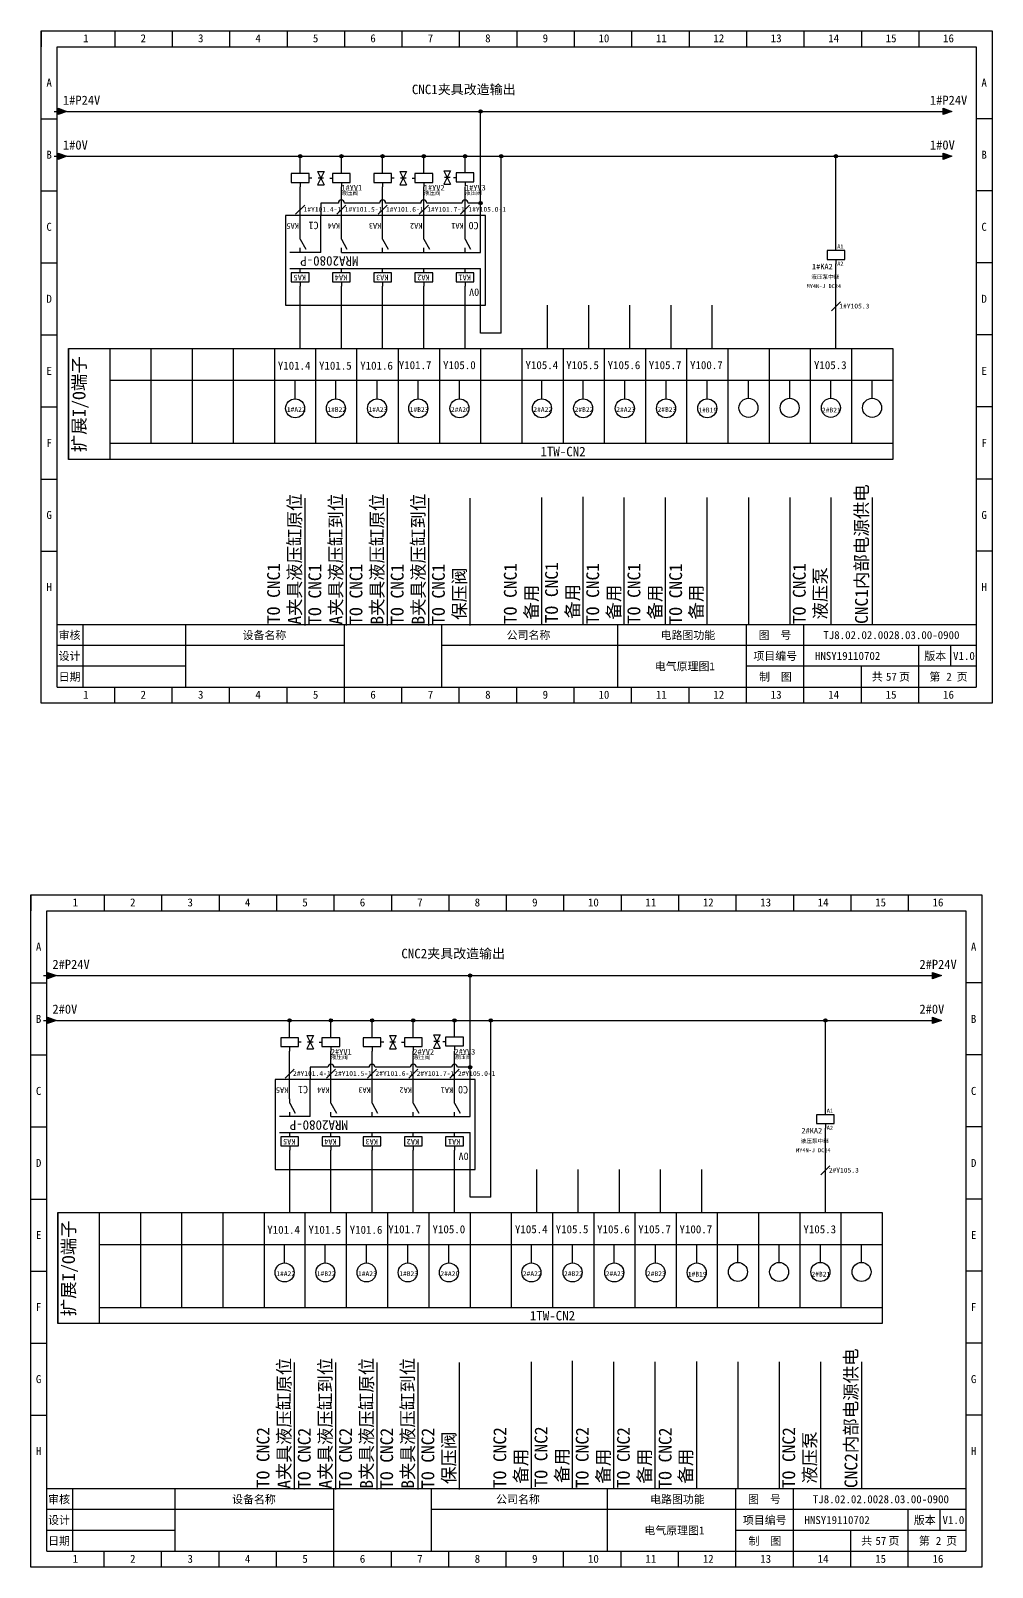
# Model space of a CAD drawing. Header units: millimetres. Extents: x 914 to 910632, y -176 to 682692.
# Drawn here: x 2566 to 2866.3, y 2274.7 to 2754.6 of the extents above; entities that cross this region are included whole.
import ezdxf
from ezdxf.enums import TextEntityAlignment as Align

# ---------------------------------------------------------------- set-up
doc = ezdxf.new("R2010")
doc.units = ezdxf.units.MM
doc.layers.add('EPLAN311', color=1, linetype='Continuous', lineweight=25)
doc.styles.get("Standard").update_dxf_attribs({"font": 'arial.ttf'})
doc.styles.add('宋体', font='')
doc.styles.get('宋体').set_extended_font_data('宋体')

# ---------------------------------------------------------------- blocks, each defined once
blk = doc.blocks.new('EPLSYM_LibrarySPECIAL_Symbol8_Variant0_Placement1')
at = {"linetype": 'Continuous', "lineweight": 25, "ltscale": 4}
blk.add_hatch(color=1, dxfattribs=at).paths.add_polyline_path([(-0.75, 1), (2, 0), (-0.75, -1)], flags=0)
at = {"color": 1, "linetype": 'Continuous', "lineweight": 25, "ltscale": 4}
blk.add_line((-2, 0), (-0.75, 0), dxfattribs=at)
blk.add_lwpolyline([(-0.75, 1), (2, 0), (-0.75, -1)], close=True, dxfattribs=at)
at = {"color": 5}
blk.add_attdef('70_20010', text='', height=2.85, dxfattribs=at).set_placement((3, 0), align=Align.MIDDLE_LEFT)
at = {"color": 73}
for tag, p in [('70_24350', (33.76, 0)), ('70_24300', (72.31, 0))]:
    blk.add_attdef(tag, text='', height=2.06, dxfattribs=at).set_placement(p, align=Align.MIDDLE_LEFT)
blk = doc.blocks.new('电磁阀双向')
at = {"color": 5, "linetype": 'Continuous', "lineweight": 25}
for p, q in [((0, 4.2), (0, 5.6)), ((13, 4.2), (13, 5.6)), ((0, 1.4), (0, 0)), ((13, 1.4), (13, 0))]:
    blk.add_line(p, q, dxfattribs=at)
at = {"color": 5, "linetype": 'Continuous', "lineweight": 25, "ltscale": 4}
for p, q in [((5.45, 4.9), (7.55, 0.7)), ((5.45, 4.9), (7.55, 4.9)), ((7.55, 4.9), (5.45, 0.7)), ((3.68, 2.8), (2.8, 2.8)), ((5.45, 0.7), (7.55, 0.7)), ((7.38, 2.8), (5.62, 2.8)), ((9.33, 2.8), (10.2, 2.8))]:
    blk.add_line(p, q, dxfattribs=at)
for points in [[(-2.8, 1.4), (2.8, 1.4), (2.8, 4.2), (-2.8, 4.2)], [(15.8, 4.2), (10.2, 4.2), (10.2, 1.4), (15.8, 1.4)]]:
    blk.add_lwpolyline(points, close=True, dxfattribs=at)
at = {"color": 0, "style": '宋体'}
for tag, p in [('02', (0.35, 5.24)), ('04', (13.35, 5.24)), ('01', (0.35, -0.73)), ('03', (13.35, -0.73)), ('06', (13.35, -5.81)), ('07', (13.35, -7.97))]:
    blk.add_attdef(tag, p, '', height=1.26, dxfattribs=at)
at = {"color": 5, "style": '宋体'}
blk.add_attdef('05', (13.35, -3.66), '', height=1.75, dxfattribs=at)
blk = doc.blocks.new('单向电磁阀')
at = {"color": 5, "linetype": 'Continuous', "lineweight": 25, "ltscale": 4}
for p, q in [((-6.65, 4.9), (-4.55, 0.7)), ((-6.65, 4.9), (-4.55, 4.9)), ((-4.55, 4.9), (-6.65, 0.7)), ((-6.65, 0.7), (-4.55, 0.7)), ((-4.72, 2.8), (-6.47, 2.8)), ((-3.67, 2.8), (-2.8, 2.8))]:
    blk.add_line(p, q, dxfattribs=at)
at = {"color": 5, "linetype": 'Continuous', "lineweight": 25}
for p, q in [((0, 4.2), (0, 5.6)), ((0, 1.4), (0, 0))]:
    blk.add_line(p, q, dxfattribs=at)
at = {"color": 5, "linetype": 'Continuous', "lineweight": 25, "ltscale": 4}
blk.add_lwpolyline([(2.8, 4.2), (-2.8, 4.2), (-2.8, 1.4), (2.8, 1.4)], close=True, dxfattribs=at)
at = {"color": 0, "style": '宋体'}
for tag, p in [('02', (0.35, 5.15)), ('01', (0.35, -0.82)), ('04', (0.35, -5.57)), ('05', (0.35, -7.41))]:
    blk.add_attdef(tag, p, '', height=1.26, dxfattribs=at)
at = {"color": 5, "style": '宋体'}
blk.add_attdef('03', (0.35, -3.7), '', height=1.75, dxfattribs=at)
blk = doc.blocks.new('继电器线圈')
at = {"color": 5, "linetype": 'Continuous', "lineweight": 25}
for p, q in [((0, 4.2), (0, 5.6)), ((0, 1.4), (0, 0))]:
    blk.add_line(p, q, dxfattribs=at)
blk.add_lwpolyline([(-2.8, 1.4), (2.8, 1.4), (2.8, 4.2), (-2.8, 4.2)], close=True, dxfattribs=at)
at = {"color": 0, "style": '宋体'}
for tag, p in [('01', (0.42, 4.87)), ('02', (0.42, -0.54)), ('04', (0.65, -7)), ('05', (0.65, -9.16))]:
    blk.add_attdef(tag, p, '', height=1.26, dxfattribs=at)
at = {"color": 5, "style": '宋体'}
blk.add_attdef('03', (0.42, -4.85), '', height=1.75, dxfattribs=at)
blk = doc.blocks.new('常开触点')
at = {"color": 5, "linetype": 'Continuous', "lineweight": 25}
for p, q in [((0, 0), (0, -1.39)), ((0, 0), (0, -1.39)), ((0, -4.16), (0, -5.54)), ((0, -4.16), (0, -5.54))]:
    blk.add_line(p, q, dxfattribs=at)
at = {"color": 5, "linetype": 'Continuous', "lineweight": 25, "ltscale": 4}
blk.add_line((0, -4.16), (-1.73, -1.04), dxfattribs=at)
blk.add_line((0, -4.16), (-1.73, -1.04), dxfattribs=at)
at = {"color": 0}
blk.add_attdef('13', text='', height=1.25, dxfattribs=at).set_placement((0.42, -0.97), align=Align.BOTTOM_LEFT)
blk.add_attdef('14', text='', height=1.25, dxfattribs=at).set_placement((0.42, -4.82), align=Align.TOP_LEFT)
at = {"color": 5, "style": '宋体'}
blk.add_attdef('KA', (0.42, -9.12), '', height=1.74, dxfattribs=at)
blk = doc.blocks.new('*U388')
blk.add_line((-2.5, 0), (2.5, 0))
blk = doc.blocks.new('*U389')
at = {"color": 0, "linetype": 'ByBlock', "lineweight": -2, "transparency": 16777216}
for p in [(0, 0), (0, -22.5), (0, -45), (0, -67.5), (0, -90), (0, -112.5), (0, -135)]:
    blk.add_blockref('*U388', p, dxfattribs=at)
blk = doc.blocks.new('*U390')
blk.add_line((-2.5, 0), (2.5, 0))
blk = doc.blocks.new('*U391')
at = {"color": 0, "linetype": 'ByBlock', "lineweight": -2, "transparency": 16777216}
for p in [(0, 0), (0, -22.5), (0, -45), (0, -67.5), (0, -90), (0, -112.5), (0, -135)]:
    blk.add_blockref('*U390', p, dxfattribs=at)
blk = doc.blocks.new('制图图框')
for p, q in [((-2700.08, 789.32), (-2403.08, 789.32)), ((-2700.08, 579.32), (-2700.08, 789.32)), ((-2700.08, 789.32), (-2700.08, 784.32)), ((-2700.08, 789.32), (-2695.08, 789.32)), ((-2677.15, 789.32), (-2677.15, 784.32)), ((-2659.21, 789.32), (-2659.21, 784.32)), ((-2641.27, 789.32), (-2641.27, 784.32)), ((-2623.33, 789.32), (-2623.33, 784.32)), ((-2605.4, 789.32), (-2605.4, 784.32)), ((-2587.46, 789.32), (-2587.46, 784.32)), ((-2569.52, 789.32), (-2569.52, 784.32)), ((-2551.58, 789.32), (-2551.58, 784.32)), ((-2533.65, 789.32), (-2533.65, 784.32)), ((-2515.71, 789.32), (-2515.71, 784.32)), ((-2497.77, 789.32), (-2497.77, 784.32)), ((-2479.83, 789.32), (-2479.83, 784.32)), ((-2461.9, 789.32), (-2461.9, 784.32)), ((-2443.96, 789.32), (-2443.96, 784.32)), ((-2426.02, 789.32), (-2426.02, 784.32)), ((-2403.08, 789.32), (-2403.08, 579.32)), ((-2403.08, 789.32), (-2403.08, 784.32)), ((-2695.08, 784.32), (-2408.08, 784.32)), ((-2695.08, 584.32), (-2695.08, 784.32)), ((-2408.08, 784.32), (-2408.08, 584.32)), ((-2408.08, 603.82), (-2695.08, 603.82)), ((-2687.08, 603.82), (-2687.08, 584.32)), ((-2655.08, 603.82), (-2655.08, 584.32)), ((-2655.08, 603.82), (-2655.08, 584.32)), ((-2605.4, 579.32), (-2605.4, 603.82)), ((-2575.08, 603.82), (-2575.08, 584.32)), ((-2575.08, 603.82), (-2575.08, 584.32)), ((-2575.08, 603.82), (-2575.08, 584.32)), ((-2520.08, 603.82), (-2520.08, 584.32)), ((-2479.83, 579.32), (-2479.83, 603.82)), ((-2461.9, 579.32), (-2461.9, 603.82)), ((-2655.08, 597.32), (-2695.08, 597.32)), ((-2605.4, 597.32), (-2655.08, 597.32)), ((-2408.08, 597.32), (-2575.08, 597.32)), ((-2426.02, 579.32), (-2426.02, 597.32)), ((-2416.18, 597.32), (-2416.18, 590.82)), ((-2655.08, 590.82), (-2695.08, 590.82)), ((-2408.08, 590.82), (-2479.83, 590.82)), ((-2443.96, 579.32), (-2443.96, 590.82)), ((-2695.08, 584.32), (-2408.08, 584.32)), ((-2677.15, 579.32), (-2677.15, 584.32)), ((-2659.21, 579.32), (-2659.21, 584.32)), ((-2641.27, 579.32), (-2641.27, 584.32)), ((-2623.33, 579.32), (-2623.33, 584.32)), ((-2587.46, 579.32), (-2587.46, 584.32)), ((-2569.52, 579.32), (-2569.52, 584.32)), ((-2551.58, 579.32), (-2551.58, 584.32)), ((-2533.65, 579.32), (-2533.65, 584.32)), ((-2515.71, 579.32), (-2515.71, 584.32)), ((-2497.77, 579.32), (-2497.77, 584.32)), ((-2403.08, 579.32), (-2700.08, 579.32))]:
    blk.add_line(p, q)
blk.add_blockref('*U389', (-2697.58, 761.82))
at = {"xscale": -1}
blk.add_blockref('*U391', (-2405.58, 761.82), dxfattribs=at)
at = {"style": '宋体'}
for s, p in [('1', (-2687.01, 785.71)), ('2', (-2669.07, 785.71)), ('3', (-2651.13, 785.71)), ('4', (-2633.2, 785.71)), ('5', (-2615.26, 785.71)), ('6', (-2597.32, 785.71)), ('7', (-2579.38, 785.71)), ('8', (-2561.45, 785.71)), ('9', (-2543.51, 785.71)), ('10', (-2526.07, 785.71)), ('11', (-2508.13, 785.71)), ('12', (-2490.2, 785.71)), ('13', (-2472.26, 785.71)), ('14', (-2454.32, 785.71)), ('15', (-2436.38, 785.71)), ('16', (-2418.45, 785.71)), ('A', (-2698.47, 771.84)), ('A', (-2406.47, 771.84)), ('B', (-2698.47, 749.34)), ('B', (-2406.47, 749.34)), ('C', (-2698.47, 726.84)), ('C', (-2406.47, 726.84)), ('D', (-2698.47, 704.34)), ('D', (-2406.47, 704.34)), ('E', (-2698.47, 681.84)), ('E', (-2406.47, 681.84)), ('F', (-2698.47, 659.34)), ('F', (-2406.47, 659.34)), ('G', (-2698.47, 636.84)), ('G', (-2406.47, 636.84)), ('H', (-2698.47, 614.34)), ('H', (-2406.47, 614.34)), ('审核', (-2694.65, 599.29)), ('设备名称', (-2637.2, 599.28)), ('公司名称', (-2554.73, 599.29)), ('电路图功能', (-2506.66, 599.29)), ('图  号', (-2476.05, 599.3)), ('设计', (-2694.66, 592.79)), ('项目编号', (-2477.68, 592.79)), ('版本', (-2424.3, 592.79)), ('日期', (-2694.66, 586.29)), ('制  图', (-2475.91, 586.28)), ('共   页', (-2440.72, 586.31)), ('第   页', (-2422.72, 586.3)), ('1', (-2687.01, 580.71)), ('2', (-2669.07, 580.71)), ('3', (-2651.13, 580.71)), ('4', (-2633.2, 580.71)), ('5', (-2615.26, 580.71)), ('6', (-2597.32, 580.71)), ('7', (-2579.38, 580.71)), ('8', (-2561.45, 580.71)), ('9', (-2543.51, 580.71)), ('10', (-2526.07, 580.71)), ('11', (-2508.13, 580.71)), ('12', (-2490.2, 580.71)), ('13', (-2472.26, 580.71)), ('14', (-2454.32, 580.71)), ('15', (-2436.38, 580.71)), ('16', (-2418.45, 580.71))]:
    blk.add_text(s, height=2.5, dxfattribs=at).set_placement(p)

msp = doc.modelspace()

# ---------------------------------------------------------------- hatches: boundary and pattern name
at = {"layer": 'EPLAN311', "ltscale": 4}
h = msp.add_hatch(color=1, dxfattribs=at)
edge = h.paths.add_edge_path()
edge.add_arc((2706.541, 2729.395), 0.52, 0, 360)
h = msp.add_hatch(color=1, dxfattribs=at)
edge = h.paths.add_edge_path()
edge.add_arc((2650.188, 2715.392), 0.52, 0, 360)
h = msp.add_hatch(color=1, dxfattribs=at)
edge = h.paths.add_edge_path()
edge.add_arc((2663.058, 2715.392), 0.52, 0, 360)
h = msp.add_hatch(color=1, dxfattribs=at)
edge = h.paths.add_edge_path()
edge.add_arc((2675.928, 2715.392), 0.52, 0, 360)
h = msp.add_hatch(color=1, dxfattribs=at)
edge = h.paths.add_edge_path()
edge.add_arc((2688.798, 2715.392), 0.52, 0, 360)
h = msp.add_hatch(color=1, dxfattribs=at)
edge = h.paths.add_edge_path()
edge.add_arc((2701.668, 2715.392), 0.52, 0, 360)
h = msp.add_hatch(color=1, dxfattribs=at)
edge = h.paths.add_edge_path()
edge.add_arc((2712.992, 2715.392), 0.52, 0, 360)
h = msp.add_hatch(color=1, dxfattribs=at)
edge = h.paths.add_edge_path()
edge.add_arc((2817.501, 2715.392), 0.52, 0, 360)
h = msp.add_hatch(color=1, dxfattribs=at)
edge = h.paths.add_edge_path()
edge.add_arc((2706.541, 2700.755), 0.52, 0, 360)
h = msp.add_hatch(color=1, dxfattribs=at)
edge = h.paths.add_edge_path()
edge.add_arc((2703.254, 2459.519), 0.52, 0, 360)
h = msp.add_hatch(color=1, dxfattribs=at)
edge = h.paths.add_edge_path()
edge.add_arc((2646.901, 2445.516), 0.52, 0, 360)
h = msp.add_hatch(color=1, dxfattribs=at)
edge = h.paths.add_edge_path()
edge.add_arc((2659.771, 2445.516), 0.52, 0, 360)
h = msp.add_hatch(color=1, dxfattribs=at)
edge = h.paths.add_edge_path()
edge.add_arc((2672.641, 2445.516), 0.52, 0, 360)
h = msp.add_hatch(color=1, dxfattribs=at)
edge = h.paths.add_edge_path()
edge.add_arc((2685.511, 2445.516), 0.52, 0, 360)
h = msp.add_hatch(color=1, dxfattribs=at)
edge = h.paths.add_edge_path()
edge.add_arc((2698.381, 2445.516), 0.52, 0, 360)
h = msp.add_hatch(color=1, dxfattribs=at)
edge = h.paths.add_edge_path()
edge.add_arc((2709.705, 2445.516), 0.52, 0, 360)
h = msp.add_hatch(color=1, dxfattribs=at)
edge = h.paths.add_edge_path()
edge.add_arc((2814.214, 2445.516), 0.52, 0, 360)
h = msp.add_hatch(color=1, dxfattribs=at)
edge = h.paths.add_edge_path()
edge.add_arc((2703.254, 2430.879), 0.52, 0, 360)

# ---------------------------------------------------------------- linework, layer by layer
at = {"color": 0}
for p, q in [((2577.338, 2729.398), (2849.719, 2729.392)), ((2577.357, 2715.392), (2849.719, 2715.392)), ((2574.051, 2459.523), (2846.432, 2459.516)), ((2574.07, 2445.516), (2846.432, 2445.516))]:
    msp.add_line(p, q, dxfattribs=at)
for p, q in [((2706.541, 2700.755), (2706.541, 2729.395)), ((2650.188, 2711.356), (2650.188, 2715.392)), ((2663.058, 2711.356), (2663.058, 2715.392)), ((2675.928, 2711.356), (2675.928, 2715.392)), ((2688.798, 2711.356), (2688.798, 2715.392)), ((2701.668, 2711.356), (2701.668, 2715.392)), ((2712.992, 2660.183), (2712.992, 2715.392)), ((2817.501, 2687.31), (2817.501, 2715.392)), ((2648.774, 2697.312), (2651.603, 2700.14)), ((2650.188, 2690.923), (2650.188, 2696.923)), ((2656.623, 2700.755), (2656.623, 2696.923)), ((2662.103, 2700.754), (2656.623, 2700.754)), ((2656.623, 2685.381), (2656.623, 2696.923)), ((2661.644, 2697.312), (2664.473, 2700.14)), ((2663.058, 2690.923), (2663.058, 2696.923)), ((2674.514, 2697.312), (2677.343, 2700.14)), ((2675.928, 2690.923), (2675.928, 2696.923)), ((2687.843, 2700.754), (2676.883, 2700.754)), ((2687.384, 2697.312), (2690.213, 2700.14)), ((2688.798, 2690.923), (2688.798, 2696.923)), ((2700.254, 2697.312), (2703.083, 2700.14)), ((2701.668, 2690.923), (2701.668, 2696.923)), ((2706.541, 2700.754), (2702.623, 2700.754)), ((2706.541, 2698.839), (2706.541, 2700.755)), ((2706.541, 2685.381), (2706.541, 2696.923)), ((2706.541, 2668.838), (2706.541, 2680.381)), ((2817.501, 2664.815), (2817.501, 2681.766)), ((2650.191, 2668.837), (2650.191, 2674.837)), ((2663.061, 2668.837), (2663.061, 2674.837)), ((2675.931, 2668.837), (2675.931, 2674.837)), ((2688.801, 2668.837), (2688.801, 2674.837)), ((2701.671, 2668.837), (2701.671, 2674.837)), ((2650.191, 2655.342), (2650.191, 2668.837)), ((2663.061, 2655.342), (2663.061, 2668.837)), ((2675.931, 2655.342), (2675.931, 2668.837)), ((2688.801, 2655.342), (2688.801, 2668.837)), ((2701.671, 2655.342), (2701.671, 2668.837)), ((2706.541, 2660.183), (2706.541, 2668.837)), ((2727.411, 2655.342), (2727.411, 2668.837)), ((2740.281, 2655.342), (2740.281, 2668.837)), ((2753.151, 2655.342), (2753.151, 2668.837)), ((2766.021, 2655.342), (2766.021, 2668.837)), ((2778.891, 2655.342), (2778.891, 2668.837)), ((2816.086, 2667.109), (2818.915, 2669.938)), ((2817.501, 2655.342), (2817.501, 2664.815)), ((2577.828, 2655.342), (2835.228, 2655.342)), ((2577.828, 2620.692), (2577.828, 2655.342)), ((2577.828, 2655.342), (2577.828, 2620.692)), ((2590.698, 2655.342), (2590.698, 2620.692)), ((2603.568, 2655.342), (2603.568, 2625.642)), ((2616.438, 2655.342), (2616.438, 2625.642)), ((2629.308, 2655.342), (2629.308, 2625.642)), ((2642.178, 2655.342), (2642.178, 2625.642)), ((2655.048, 2625.642), (2655.048, 2655.342)), ((2667.918, 2625.642), (2667.918, 2655.342)), ((2680.788, 2655.342), (2680.788, 2625.642)), ((2693.658, 2655.342), (2693.658, 2625.642)), ((2706.528, 2655.342), (2706.528, 2625.642)), ((2719.398, 2655.342), (2719.398, 2625.621)), ((2732.268, 2655.342), (2732.268, 2625.642)), ((2745.138, 2655.342), (2745.138, 2625.642)), ((2758.008, 2655.342), (2758.008, 2625.642)), ((2770.878, 2655.342), (2770.878, 2625.642)), ((2783.748, 2655.342), (2783.748, 2625.642)), ((2796.618, 2655.342), (2796.618, 2625.642)), ((2809.488, 2655.342), (2809.488, 2625.642)), ((2822.358, 2655.342), (2822.358, 2625.642)), ((2835.228, 2655.342), (2835.228, 2620.692)), ((2590.698, 2645.442), (2835.228, 2645.442)), ((2648.613, 2639.633), (2648.613, 2645.442)), ((2661.328, 2639.633), (2661.328, 2645.283)), ((2674.198, 2639.633), (2674.198, 2645.283)), ((2687.068, 2639.633), (2687.068, 2645.283)), ((2699.938, 2639.633), (2699.938, 2645.283)), ((2725.678, 2639.633), (2725.678, 2645.283)), ((2738.548, 2639.633), (2738.548, 2645.283)), ((2751.573, 2639.633), (2751.573, 2645.283)), ((2764.443, 2639.633), (2764.443, 2645.283)), ((2777.313, 2639.633), (2777.313, 2645.442)), ((2790.183, 2639.792), (2790.183, 2645.442)), ((2803.053, 2639.792), (2803.053, 2645.442)), ((2815.923, 2639.792), (2815.923, 2645.442)), ((2828.793, 2639.792), (2828.793, 2645.442)), ((2828.793, 2639.792), (2828.793, 2645.442)), ((2835.228, 2625.642), (2590.698, 2625.642)), ((2835.228, 2620.692), (2577.828, 2620.692)), ((2651.745, 2568.883), (2651.745, 2608.583)), ((2664.615, 2568.883), (2664.615, 2608.583)), ((2677.485, 2568.883), (2677.485, 2608.583)), ((2690.355, 2568.883), (2690.355, 2608.583)), ((2703.225, 2568.883), (2703.225, 2608.583)), ((2725.678, 2569.093), (2725.678, 2608.793)), ((2738.548, 2569.334), (2738.548, 2609.034)), ((2751.418, 2569.093), (2751.418, 2608.793)), ((2764.288, 2569.093), (2764.288, 2608.793)), ((2777.313, 2569.119), (2777.313, 2608.819)), ((2790.183, 2608.793), (2790.183, 2569.093)), ((2803.053, 2608.793), (2803.053, 2569.093)), ((2815.923, 2608.793), (2815.923, 2569.093)), ((2828.793, 2608.793), (2828.793, 2569.093)), ((2703.254, 2430.879), (2703.254, 2459.519)), ((2646.901, 2441.48), (2646.901, 2445.516)), ((2659.771, 2441.48), (2659.771, 2445.516)), ((2672.641, 2441.48), (2672.641, 2445.516)), ((2685.511, 2441.48), (2685.511, 2445.516)), ((2698.381, 2441.48), (2698.381, 2445.516)), ((2709.705, 2390.308), (2709.705, 2445.516)), ((2814.214, 2417.434), (2814.214, 2445.516)), ((2645.487, 2427.436), (2648.316, 2430.264)), ((2653.336, 2430.879), (2653.336, 2427.047)), ((2658.816, 2430.879), (2653.336, 2430.879)), ((2658.357, 2427.436), (2661.186, 2430.264)), ((2671.227, 2427.436), (2674.056, 2430.264)), ((2684.556, 2430.879), (2673.596, 2430.879)), ((2684.097, 2427.436), (2686.926, 2430.264)), ((2696.967, 2427.436), (2699.796, 2430.264)), ((2703.254, 2430.879), (2699.336, 2430.879)), ((2703.254, 2428.963), (2703.254, 2430.879)), ((2646.901, 2421.047), (2646.901, 2427.047)), ((2653.336, 2415.505), (2653.336, 2427.047)), ((2659.771, 2421.047), (2659.771, 2427.047)), ((2672.641, 2421.047), (2672.641, 2427.047)), ((2685.511, 2421.047), (2685.511, 2427.047)), ((2698.381, 2421.047), (2698.381, 2427.047)), ((2703.254, 2415.505), (2703.254, 2427.047)), ((2703.254, 2398.962), (2703.254, 2410.505)), ((2814.214, 2394.939), (2814.214, 2411.89)), ((2646.904, 2398.961), (2646.904, 2404.961)), ((2659.774, 2398.961), (2659.774, 2404.961)), ((2672.644, 2398.961), (2672.644, 2404.961)), ((2685.514, 2398.961), (2685.514, 2404.961)), ((2698.384, 2398.961), (2698.384, 2404.961)), ((2812.8, 2397.234), (2815.628, 2400.062)), ((2646.904, 2385.467), (2646.904, 2398.961)), ((2659.774, 2385.467), (2659.774, 2398.961)), ((2672.644, 2385.467), (2672.644, 2398.961)), ((2685.514, 2385.467), (2685.514, 2398.961)), ((2698.384, 2385.467), (2698.384, 2398.961)), ((2703.254, 2390.308), (2703.254, 2398.961)), ((2724.124, 2385.467), (2724.124, 2398.961)), ((2736.994, 2385.467), (2736.994, 2398.961)), ((2749.864, 2385.467), (2749.864, 2398.961)), ((2762.734, 2385.467), (2762.734, 2398.961)), ((2775.604, 2385.467), (2775.604, 2398.961)), ((2814.214, 2385.467), (2814.214, 2394.939)), ((2574.541, 2385.467), (2831.941, 2385.467)), ((2574.541, 2350.817), (2574.541, 2385.467)), ((2574.541, 2385.467), (2574.541, 2350.817)), ((2587.411, 2385.467), (2587.411, 2350.817)), ((2600.281, 2385.467), (2600.281, 2355.767)), ((2613.151, 2385.467), (2613.151, 2355.767)), ((2626.021, 2385.467), (2626.021, 2355.767)), ((2638.891, 2385.467), (2638.891, 2355.767)), ((2651.761, 2355.767), (2651.761, 2385.467)), ((2664.631, 2355.767), (2664.631, 2385.467)), ((2677.501, 2385.467), (2677.501, 2355.767)), ((2690.371, 2385.467), (2690.371, 2355.767)), ((2703.241, 2385.467), (2703.241, 2355.767)), ((2716.111, 2385.467), (2716.111, 2355.745)), ((2728.981, 2385.467), (2728.981, 2355.767)), ((2741.851, 2385.467), (2741.851, 2355.767)), ((2754.721, 2385.467), (2754.721, 2355.767)), ((2767.591, 2385.467), (2767.591, 2355.767)), ((2780.461, 2385.467), (2780.461, 2355.767)), ((2793.331, 2385.467), (2793.331, 2355.767)), ((2806.201, 2385.467), (2806.201, 2355.767)), ((2819.071, 2385.467), (2819.071, 2355.767)), ((2831.941, 2385.467), (2831.941, 2350.817)), ((2587.411, 2375.567), (2831.941, 2375.567)), ((2645.326, 2369.757), (2645.326, 2375.567)), ((2658.041, 2369.757), (2658.041, 2375.407)), ((2670.911, 2369.757), (2670.911, 2375.407)), ((2683.781, 2369.757), (2683.781, 2375.407)), ((2696.651, 2369.757), (2696.651, 2375.407)), ((2722.391, 2369.757), (2722.391, 2375.407)), ((2735.261, 2369.757), (2735.261, 2375.407)), ((2748.286, 2369.757), (2748.286, 2375.407)), ((2761.156, 2369.757), (2761.156, 2375.407)), ((2774.026, 2369.757), (2774.026, 2375.567)), ((2786.896, 2369.916), (2786.896, 2375.567)), ((2799.766, 2369.916), (2799.766, 2375.567)), ((2812.636, 2369.916), (2812.636, 2375.567)), ((2825.506, 2369.916), (2825.506, 2375.567)), ((2825.506, 2369.916), (2825.506, 2375.567)), ((2831.941, 2355.767), (2587.411, 2355.767)), ((2831.941, 2350.817), (2574.541, 2350.817)), ((2648.458, 2299.007), (2648.458, 2338.707)), ((2661.328, 2299.007), (2661.328, 2338.707)), ((2674.198, 2299.007), (2674.198, 2338.707)), ((2687.068, 2299.007), (2687.068, 2338.707)), ((2699.938, 2299.007), (2699.938, 2338.707)), ((2722.391, 2299.217), (2722.391, 2338.917)), ((2735.261, 2299.459), (2735.261, 2339.158)), ((2748.131, 2299.217), (2748.131, 2338.917)), ((2761.001, 2299.217), (2761.001, 2338.917)), ((2774.026, 2299.244), (2774.026, 2338.943)), ((2786.896, 2338.917), (2786.896, 2299.217)), ((2799.766, 2338.917), (2799.766, 2299.217)), ((2812.636, 2338.917), (2812.636, 2299.217)), ((2825.506, 2338.917), (2825.506, 2299.217))]:
    msp.add_line(p, q)
at = {"linetype": 'ByBlock'}
for p, q in [((2650.188, 2696.923), (2650.188, 2705.812)), ((2663.058, 2696.923), (2663.058, 2705.812)), ((2675.928, 2696.923), (2675.928, 2705.812)), ((2688.798, 2696.923), (2688.798, 2705.812)), ((2701.668, 2696.923), (2701.668, 2705.812)), ((2674.973, 2700.754), (2664.013, 2700.754)), ((2687.843, 2700.754), (2676.883, 2700.754)), ((2700.713, 2700.754), (2689.753, 2700.754)), ((2701.668, 2696.923), (2701.668, 2700.755)), ((2706.541, 2696.923), (2706.541, 2700.755)), ((2656.623, 2685.381), (2646.991, 2685.381)), ((2663.061, 2685.381), (2706.541, 2685.381)), ((2646.991, 2680.381), (2706.541, 2680.381)), ((2712.992, 2660.183), (2706.541, 2660.186)), ((2646.901, 2427.047), (2646.901, 2435.936)), ((2659.771, 2427.047), (2659.771, 2435.936)), ((2672.641, 2427.047), (2672.641, 2435.936)), ((2685.511, 2427.047), (2685.511, 2435.936)), ((2698.381, 2427.047), (2698.381, 2435.936)), ((2671.686, 2430.879), (2660.726, 2430.879)), ((2684.556, 2430.879), (2673.596, 2430.879)), ((2697.426, 2430.879), (2686.466, 2430.879)), ((2698.381, 2427.047), (2698.381, 2430.879)), ((2703.254, 2427.047), (2703.254, 2430.879)), ((2653.336, 2415.505), (2643.704, 2415.505)), ((2659.774, 2415.505), (2703.254, 2415.505)), ((2643.704, 2410.505), (2703.254, 2410.505)), ((2709.705, 2390.308), (2703.254, 2390.31))]:
    msp.add_line(p, q, dxfattribs=at)
for points in [[(2708.103, 2696.923), (2645.614, 2696.923), (2645.614, 2668.837), (2708.103, 2668.837)], [(2704.816, 2427.047), (2642.327, 2427.047), (2642.327, 2398.961), (2704.816, 2398.961)]]:
    msp.add_lwpolyline(points, close=True, dxfattribs=at)
for centre in [(2648.613, 2636.663), (2661.328, 2636.663), (2674.198, 2636.663), (2687.068, 2636.663), (2699.938, 2636.663), (2725.678, 2636.663), (2738.548, 2636.663), (2751.573, 2636.663), (2764.443, 2636.663), (2777.313, 2636.663), (2790.183, 2636.822), (2803.053, 2636.822), (2815.923, 2636.822), (2828.793, 2636.822), (2645.326, 2366.787), (2658.041, 2366.787), (2670.911, 2366.787), (2683.781, 2366.787), (2696.651, 2366.787), (2722.391, 2366.787), (2735.261, 2366.787), (2748.286, 2366.787), (2761.156, 2366.787), (2774.026, 2366.787), (2786.896, 2366.946), (2799.766, 2366.946), (2812.636, 2366.946), (2825.506, 2366.946)]:
    msp.add_circle(centre, 2.97)
for centre in [(2663.058, 2700.754), (2675.928, 2700.754), (2688.798, 2700.754), (2701.668, 2700.754), (2659.771, 2430.879), (2672.641, 2430.879), (2685.511, 2430.879), (2698.381, 2430.879)]:
    msp.add_arc(centre, 0.955, 0, 180)
at = {"layer": 'EPLAN311', "color": 1, "ltscale": 4}
for centre in [(2706.541, 2729.395), (2650.188, 2715.392), (2663.058, 2715.392), (2675.928, 2715.392), (2688.798, 2715.392), (2701.668, 2715.392), (2712.992, 2715.392), (2817.501, 2715.392), (2706.541, 2700.755), (2703.254, 2459.519), (2646.901, 2445.516), (2659.771, 2445.516), (2672.641, 2445.516), (2685.511, 2445.516), (2698.381, 2445.516), (2709.705, 2445.516), (2814.214, 2445.516), (2703.254, 2430.879)]:
    msp.add_circle(centre, 0.52, dxfattribs=at)

# ---------------------------------------------------------------- block references
for p in [(5269.409, 1965.274), (5266.122, 1695.399)]:
    msp.add_blockref('制图图框', p)
at = {"color": 7}
ref = msp.add_blockref('EPLSYM_LibrarySPECIAL_Symbol8_Variant0_Placement1', (2575.357, 2729.392), dxfattribs=at)
ref.add_attrib('70_20010', '1#P24V', dxfattribs={"color": 5, "height": 2.8548, "style": '宋体'}).set_placement((2576.096, 2732.891), align=Align.MIDDLE_LEFT)
ref = msp.add_blockref('EPLSYM_LibrarySPECIAL_Symbol8_Variant0_Placement1', (2851.719, 2729.392), dxfattribs=at)
ref.add_attrib('70_20010', '1#P24V', dxfattribs={"color": 5, "height": 2.8548, "style": '宋体'}).set_placement((2846.862, 2732.891), align=Align.MIDDLE_LEFT)
ref = msp.add_blockref('EPLSYM_LibrarySPECIAL_Symbol8_Variant0_Placement1', (2575.357, 2715.392), dxfattribs=at)
ref.add_attrib('70_20010', '1#0V', dxfattribs={"color": 5, "height": 2.8548, "style": '宋体'}).set_placement((2576.096, 2718.904), align=Align.MIDDLE_LEFT)
ref = msp.add_blockref('EPLSYM_LibrarySPECIAL_Symbol8_Variant0_Placement1', (2851.719, 2715.391), dxfattribs=at)
ref.add_attrib('70_20010', '1#0V', dxfattribs={"color": 5, "height": 2.8548, "style": '宋体'}).set_placement((2846.862, 2718.904), align=Align.MIDDLE_LEFT)
ref = msp.add_blockref('电磁阀双向', (2650.188, 2705.812), dxfattribs=dict(xscale=0.99, yscale=0.99, zscale=0.99))
ref.add_attrib('06', '液压阀', (2663.058, 2703.296), dxfattribs={"color": 0, "height": 1.2499, "style": '宋体'})
ref.add_attrib('05', '1#YV1', (2663.058, 2704.705), dxfattribs={"color": 5, "height": 1.736, "style": '宋体'})
ref = msp.add_blockref('电磁阀双向', (2675.928, 2705.812), dxfattribs=dict(xscale=0.99, yscale=0.99, zscale=0.99))
ref.add_attrib('06', '液压阀', (2688.798, 2703.296), dxfattribs={"color": 0, "height": 1.2499, "style": '宋体'})
ref.add_attrib('05', '1#YV2', (2688.798, 2704.705), dxfattribs={"color": 5, "height": 1.736, "style": '宋体'})
ref = msp.add_blockref('单向电磁阀', (2701.668, 2706.02), dxfattribs=dict(xscale=0.99, yscale=0.99, zscale=0.99))
ref.add_attrib('03', '1#YV3', (2701.668, 2704.718), dxfattribs={"color": 5, "height": 1.736, "style": '宋体'})
ref.add_attrib('04', '液压阀', (2701.668, 2703.352), dxfattribs={"color": 0, "height": 1.2499, "style": '宋体'})
at = {"linetype": 'ByBlock'}
ref = msp.add_blockref('常开触点', (2650.191, 2685.381), dxfattribs=dict(at, rotation=180))
ref.add_attrib('KA', 'KA5', (2649.775, 2694.497), dxfattribs={"color": 5, "height": 1.736, "rotation": 180, "style": '宋体'})
ref = msp.add_blockref('常开触点', (2663.061, 2685.381), dxfattribs=dict(at, rotation=180))
ref.add_attrib('KA', 'KA4', (2662.645, 2694.497), dxfattribs={"color": 5, "height": 1.736, "rotation": 180, "style": '宋体'})
ref = msp.add_blockref('常开触点', (2675.931, 2685.381), dxfattribs=dict(at, rotation=180))
ref.add_attrib('KA', 'KA3', (2675.515, 2694.497), dxfattribs={"color": 5, "height": 1.736, "rotation": 180, "style": '宋体'})
ref = msp.add_blockref('常开触点', (2688.801, 2685.381), dxfattribs=dict(at, rotation=180))
ref.add_attrib('KA', 'KA2', (2688.385, 2694.497), dxfattribs={"color": 5, "height": 1.736, "rotation": 180, "style": '宋体'})
ref = msp.add_blockref('常开触点', (2701.671, 2685.381), dxfattribs=dict(at, rotation=180))
ref.add_attrib('KA', 'KA1', (2701.255, 2694.497), dxfattribs={"color": 5, "height": 1.736, "rotation": 180, "style": '宋体'})
ref = msp.add_blockref('继电器线圈', (2817.501, 2681.766), dxfattribs=dict(xscale=0.99, yscale=0.99, zscale=0.99))
ref.add_attrib('05', 'MY4N-J DC24', (2808.348, 2674.215), dxfattribs={"color": 0, "height": 1.24989, "style": '宋体'})
ref.add_attrib('04', '液压泵中继', (2809.814, 2677.105), dxfattribs={"color": 0, "height": 1.2499, "style": '宋体'})
ref.add_attrib('03', '1#KA2', (2810.011, 2680.067), dxfattribs={"color": 5, "height": 1.736, "style": '宋体'})
ref.add_attrib('02', 'A2', (2817.916, 2681.236), dxfattribs={"color": 0, "height": 1.2499, "style": '宋体'})
ref.add_attrib('01', 'A1', (2817.916, 2686.59), dxfattribs={"color": 0, "height": 1.2499, "style": '宋体'})
ref = msp.add_blockref('继电器线圈', (2650.191, 2680.381), dxfattribs=dict(xscale=0.99, yscale=0.99, zscale=0.99, rotation=180))
ref.add_attrib('03', 'KA5', (2652.021, 2678.363), dxfattribs={"color": 5, "height": 1.736, "rotation": 180, "style": '宋体'})
ref = msp.add_blockref('继电器线圈', (2663.061, 2680.381), dxfattribs=dict(xscale=0.99, yscale=0.99, zscale=0.99, rotation=180))
ref.add_attrib('03', 'KA4', (2664.891, 2678.363), dxfattribs={"color": 5, "height": 1.736, "rotation": 180, "style": '宋体'})
ref = msp.add_blockref('继电器线圈', (2675.931, 2680.381), dxfattribs=dict(xscale=0.99, yscale=0.99, zscale=0.99, rotation=180))
ref.add_attrib('03', 'KA3', (2677.761, 2678.363), dxfattribs={"color": 5, "height": 1.736, "rotation": 180, "style": '宋体'})
ref = msp.add_blockref('继电器线圈', (2688.801, 2680.381), dxfattribs=dict(xscale=0.99, yscale=0.99, zscale=0.99, rotation=180))
ref.add_attrib('03', 'KA2', (2690.631, 2678.363), dxfattribs={"color": 5, "height": 1.736, "rotation": 180, "style": '宋体'})
ref = msp.add_blockref('继电器线圈', (2701.671, 2680.381), dxfattribs=dict(xscale=0.99, yscale=0.99, zscale=0.99, rotation=180))
ref.add_attrib('03', 'KA1', (2703.501, 2678.363), dxfattribs={"color": 5, "height": 1.736, "rotation": 180, "style": '宋体'})
at = {"color": 7}
ref = msp.add_blockref('EPLSYM_LibrarySPECIAL_Symbol8_Variant0_Placement1', (2572.07, 2459.516), dxfattribs=at)
ref.add_attrib('70_20010', '2#P24V', dxfattribs={"color": 5, "height": 2.8548, "style": '宋体'}).set_placement((2572.809, 2463.016), align=Align.MIDDLE_LEFT)
ref = msp.add_blockref('EPLSYM_LibrarySPECIAL_Symbol8_Variant0_Placement1', (2848.432, 2459.516), dxfattribs=at)
ref.add_attrib('70_20010', '2#P24V', dxfattribs={"color": 5, "height": 2.8548, "style": '宋体'}).set_placement((2843.575, 2463.016), align=Align.MIDDLE_LEFT)
ref = msp.add_blockref('EPLSYM_LibrarySPECIAL_Symbol8_Variant0_Placement1', (2572.07, 2445.516), dxfattribs=at)
ref.add_attrib('70_20010', '2#0V', dxfattribs={"color": 5, "height": 2.8548, "style": '宋体'}).set_placement((2572.809, 2449.028), align=Align.MIDDLE_LEFT)
ref = msp.add_blockref('EPLSYM_LibrarySPECIAL_Symbol8_Variant0_Placement1', (2848.432, 2445.516), dxfattribs=at)
ref.add_attrib('70_20010', '2#0V', dxfattribs={"color": 5, "height": 2.8548, "style": '宋体'}).set_placement((2843.575, 2449.028), align=Align.MIDDLE_LEFT)
ref = msp.add_blockref('电磁阀双向', (2646.901, 2435.936), dxfattribs=dict(xscale=0.99, yscale=0.99, zscale=0.99))
ref.add_attrib('06', '液压阀', (2659.771, 2433.42), dxfattribs={"color": 0, "height": 1.2499, "style": '宋体'})
ref.add_attrib('05', '2#YV1', (2659.771, 2434.829), dxfattribs={"color": 5, "height": 1.736, "style": '宋体'})
ref = msp.add_blockref('电磁阀双向', (2672.641, 2435.936), dxfattribs=dict(xscale=0.99, yscale=0.99, zscale=0.99))
ref.add_attrib('06', '液压阀', (2685.511, 2433.42), dxfattribs={"color": 0, "height": 1.2499, "style": '宋体'})
ref.add_attrib('05', '2#YV2', (2685.511, 2434.829), dxfattribs={"color": 5, "height": 1.736, "style": '宋体'})
ref = msp.add_blockref('单向电磁阀', (2698.381, 2436.145), dxfattribs=dict(xscale=0.99, yscale=0.99, zscale=0.99))
ref.add_attrib('03', '2#YV3', (2698.381, 2434.842), dxfattribs={"color": 5, "height": 1.736, "style": '宋体'})
ref.add_attrib('04', '液压阀', (2698.381, 2433.476), dxfattribs={"color": 0, "height": 1.2499, "style": '宋体'})
at = {"linetype": 'ByBlock'}
ref = msp.add_blockref('常开触点', (2646.904, 2415.505), dxfattribs=dict(at, rotation=180))
ref.add_attrib('KA', 'KA5', (2646.488, 2424.621), dxfattribs={"color": 5, "height": 1.736, "rotation": 180, "style": '宋体'})
ref = msp.add_blockref('常开触点', (2659.774, 2415.505), dxfattribs=dict(at, rotation=180))
ref.add_attrib('KA', 'KA4', (2659.358, 2424.621), dxfattribs={"color": 5, "height": 1.736, "rotation": 180, "style": '宋体'})
ref = msp.add_blockref('常开触点', (2672.644, 2415.505), dxfattribs=dict(at, rotation=180))
ref.add_attrib('KA', 'KA3', (2672.228, 2424.621), dxfattribs={"color": 5, "height": 1.736, "rotation": 180, "style": '宋体'})
ref = msp.add_blockref('常开触点', (2685.514, 2415.505), dxfattribs=dict(at, rotation=180))
ref.add_attrib('KA', 'KA2', (2685.098, 2424.621), dxfattribs={"color": 5, "height": 1.736, "rotation": 180, "style": '宋体'})
ref = msp.add_blockref('常开触点', (2698.384, 2415.505), dxfattribs=dict(at, rotation=180))
ref.add_attrib('KA', 'KA1', (2697.968, 2424.621), dxfattribs={"color": 5, "height": 1.736, "rotation": 180, "style": '宋体'})
ref = msp.add_blockref('继电器线圈', (2814.214, 2411.89), dxfattribs=dict(xscale=0.99, yscale=0.99, zscale=0.99))
ref.add_attrib('05', 'MY4N-J DC24', (2805.061, 2404.339), dxfattribs={"color": 0, "height": 1.24989, "style": '宋体'})
ref.add_attrib('04', '液压泵中继', (2806.527, 2407.229), dxfattribs={"color": 0, "height": 1.2499, "style": '宋体'})
ref.add_attrib('03', '2#KA2', (2806.724, 2410.191), dxfattribs={"color": 5, "height": 1.736, "style": '宋体'})
ref.add_attrib('02', 'A2', (2814.63, 2411.361), dxfattribs={"color": 0, "height": 1.2499, "style": '宋体'})
ref.add_attrib('01', 'A1', (2814.63, 2416.714), dxfattribs={"color": 0, "height": 1.2499, "style": '宋体'})
ref = msp.add_blockref('继电器线圈', (2646.904, 2410.505), dxfattribs=dict(xscale=0.99, yscale=0.99, zscale=0.99, rotation=180))
ref.add_attrib('03', 'KA5', (2648.734, 2408.487), dxfattribs={"color": 5, "height": 1.736, "rotation": 180, "style": '宋体'})
ref = msp.add_blockref('继电器线圈', (2659.774, 2410.505), dxfattribs=dict(xscale=0.99, yscale=0.99, zscale=0.99, rotation=180))
ref.add_attrib('03', 'KA4', (2661.604, 2408.487), dxfattribs={"color": 5, "height": 1.736, "rotation": 180, "style": '宋体'})
ref = msp.add_blockref('继电器线圈', (2672.644, 2410.505), dxfattribs=dict(xscale=0.99, yscale=0.99, zscale=0.99, rotation=180))
ref.add_attrib('03', 'KA3', (2674.474, 2408.487), dxfattribs={"color": 5, "height": 1.736, "rotation": 180, "style": '宋体'})
ref = msp.add_blockref('继电器线圈', (2685.514, 2410.505), dxfattribs=dict(xscale=0.99, yscale=0.99, zscale=0.99, rotation=180))
ref.add_attrib('03', 'KA2', (2687.344, 2408.487), dxfattribs={"color": 5, "height": 1.736, "rotation": 180, "style": '宋体'})
ref = msp.add_blockref('继电器线圈', (2698.384, 2410.505), dxfattribs=dict(xscale=0.99, yscale=0.99, zscale=0.99, rotation=180))
ref.add_attrib('03', 'KA1', (2700.214, 2408.487), dxfattribs={"color": 5, "height": 1.736, "rotation": 180, "style": '宋体'})

# ---------------------------------------------------------------- texts
at = {"style": '宋体'}
for s, height, p in [('1#Y101.4-1', 1.5, (2651.243, 2698.058)), ('1#Y101.5-1', 1.5, (2664.113, 2698.058)), ('1#Y101.6-1', 1.5, (2676.983, 2698.058)), ('1#Y101.7-1', 1.5, (2689.853, 2698.058)), ('1#Y105.0-1', 1.5, (2702.723, 2698.058)), ('1#Y105.3', 1.5, (2818.555, 2667.856)), ('Y101.4', 2.5, (2643.194, 2648.748)), ('Y101.5', 2.5, (2656.064, 2648.748)), ('Y101.6', 2.5, (2668.934, 2648.748)), ('Y101.7', 2.5, (2680.976, 2648.907)), ('Y105.0', 2.5, (2694.803, 2648.907)), ('Y105.4', 2.5, (2720.543, 2648.907)), ('Y105.5', 2.5, (2733.273, 2648.907)), ('Y105.6', 2.5, (2746.201, 2648.907)), ('Y105.7', 2.5, (2759.046, 2648.907)), ('Y100.7', 2.5, (2771.932, 2648.907)), ('Y105.3', 2.5, (2810.633, 2648.907)), ('1#A22', 1.5, (2646.02, 2635.547)), ('1#B22', 1.5, (2658.659, 2635.546)), ('1#A23', 1.5, (2671.529, 2635.546)), ('1#B23', 1.5, (2684.399, 2635.546)), ('2#A20', 1.5, (2697.269, 2635.546)), ('2#A22', 1.5, (2723.009, 2635.546)), ('2#B22', 1.5, (2735.879, 2635.546)), ('2#A23', 1.5, (2748.905, 2635.546)), ('2#B23', 1.5, (2761.775, 2635.546)), ('1#B19', 1.5, (2774.538, 2635.388)), ('2#B21', 1.5, (2813.148, 2635.388)), ('2#Y101.4-1', 1.5, (2647.956, 2428.182)), ('2#Y101.5-1', 1.5, (2660.826, 2428.182)), ('2#Y101.6-1', 1.5, (2673.696, 2428.182)), ('2#Y101.7-1', 1.5, (2686.566, 2428.182)), ('2#Y105.0-1', 1.5, (2699.436, 2428.182)), ('2#Y105.3', 1.5, (2815.268, 2397.98)), ('Y101.4', 2.5, (2639.907, 2378.872)), ('Y101.5', 2.5, (2652.777, 2378.872)), ('Y101.6', 2.5, (2665.647, 2378.872)), ('Y101.7', 2.5, (2677.689, 2379.032)), ('Y105.0', 2.5, (2691.516, 2379.032)), ('Y105.4', 2.5, (2717.256, 2379.032)), ('Y105.5', 2.5, (2729.986, 2379.032)), ('Y105.6', 2.5, (2742.914, 2379.032)), ('Y105.7', 2.5, (2755.759, 2379.032)), ('Y100.7', 2.5, (2768.645, 2379.032)), ('Y105.3', 2.5, (2807.346, 2379.032)), ('1#A22', 1.5, (2642.733, 2365.671)), ('1#B22', 1.5, (2655.372, 2365.671)), ('1#A23', 1.5, (2668.242, 2365.671)), ('1#B23', 1.5, (2681.112, 2365.671)), ('2#A20', 1.5, (2693.982, 2365.671)), ('2#A22', 1.5, (2719.722, 2365.671)), ('2#B22', 1.5, (2732.592, 2365.671)), ('2#A23', 1.5, (2745.618, 2365.671)), ('2#B23', 1.5, (2758.488, 2365.671)), ('1#B19', 1.5, (2771.251, 2365.512)), ('2#B21', 1.5, (2809.861, 2365.512))]:
    msp.add_text(s, height=height, dxfattribs=at).set_placement(p)
at = {"color": 0, "style": '宋体'}
for s, p in [('CNC1内部电源供电', (2827.478, 2569.334)), ('A夹具液压缸原位', (2650.43, 2569.124)), ('A夹具液压缸到位', (2663.3, 2569.124)), ('B夹具液压缸原位', (2676.17, 2569.124)), ('B夹具液压缸到位', (2689.04, 2569.124)), ('TO CNC1', (2643.877, 2569.307)), ('TO CNC1', (2656.747, 2569.095)), ('TO CNC1', (2669.617, 2569.095)), ('TO CNC1', (2682.487, 2569.095)), ('TO CNC1', (2695.357, 2569.095)), ('TO CNC1', (2717.81, 2569.305)), ('TO CNC1', (2730.68, 2569.546)), ('TO CNC1', (2743.55, 2569.305)), ('TO CNC1', (2756.42, 2569.305)), ('TO CNC1', (2769.446, 2569.172)), ('TO CNC1', (2808.056, 2569.305)), ('液压泵', (2814.608, 2570.677)), ('保压阀', (2701.91, 2570.6)), ('备用', (2724.363, 2570.677)), ('备用', (2737.233, 2570.918)), ('备用', (2750.103, 2570.677)), ('备用', (2762.973, 2570.677)), ('备用', (2775.843, 2570.677)), ('CNC2内部电源供电', (2824.191, 2299.459)), ('A夹具液压缸原位', (2647.143, 2299.249)), ('A夹具液压缸到位', (2660.013, 2299.249)), ('B夹具液压缸原位', (2672.883, 2299.249)), ('B夹具液压缸到位', (2685.753, 2299.249)), ('TO CNC2', (2640.59, 2299.431)), ('TO CNC2', (2653.46, 2299.219)), ('TO CNC2', (2666.33, 2299.219)), ('TO CNC2', (2679.2, 2299.219)), ('TO CNC2', (2692.07, 2299.219)), ('TO CNC2', (2714.523, 2299.429)), ('TO CNC2', (2727.393, 2299.67)), ('TO CNC2', (2740.263, 2299.429)), ('TO CNC2', (2753.133, 2299.429)), ('TO CNC2', (2766.159, 2299.296)), ('TO CNC2', (2804.769, 2299.429)), ('保压阀', (2698.623, 2300.724)), ('液压泵', (2811.321, 2300.801)), ('备用', (2721.076, 2300.801)), ('备用', (2733.946, 2301.042)), ('备用', (2746.816, 2300.801)), ('备用', (2759.686, 2300.801)), ('备用', (2772.556, 2300.801))]:
    msp.add_text(s, height=4, rotation=89.99653, dxfattribs=at).set_placement(p)
at = {"char_height": 2.97, "attachment_point": 5, "style": '宋体'}
for s, width, insert in [('CNC1夹具改造输出', 65.76813, (2701.262, 2736.098)), ('1TW-CN2', 2.52587, (2732.268, 2623.146)), ('CNC2夹具改造输出', 65.76813, (2697.976, 2466.222)), ('1TW-CN2', 2.52587, (2728.981, 2353.27))]:
    msp.add_mtext_dynamic_manual_height_columns(s, width=width, gutter_width=12.5, heights=[0], dxfattribs=dict(at, insert=insert))
at = {"rotation": 180, "style": '宋体'}
for s, width, insert, char_height, attachment_point in [('C1', 3.09008, (2655.933, 2692.62), 2.31, 1), ('C0', 3.09008, (2705.909, 2692.562), 2.31, 1), ('MRA2080-P', 2.52587, (2659.285, 2682.669), 2.97, 5), ('0V', 3.09008, (2706.087, 2671.747), 2.31, 1), ('C1', 3.09008, (2652.646, 2422.744), 2.31, 1), ('C0', 3.09008, (2702.622, 2422.687), 2.31, 1), ('MRA2080-P', 2.52587, (2655.998, 2412.793), 2.97, 5), ('0V', 3.09008, (2702.8, 2401.871), 2.31, 1)]:
    msp.add_mtext_dynamic_manual_height_columns(s, width=width, gutter_width=12.5, heights=[0], dxfattribs=dict(at, insert=insert, char_height=char_height, attachment_point=attachment_point))
at = {"style": '宋体'}
for p in [(2581.145, 2637.937), (2577.858, 2368.062)]:
    msp.add_attdef('扩展I/O端子', text='封页', height=4, rotation=90, dxfattribs=at).set_placement(p, align=Align.MIDDLE_CENTER)
for tag, text, p in [('TJ8.02.02.0028.03.00-0900', 'TJ8.01.01.0181.00.01-0900', (2834.825, 2565.843)), ('HNSY19110702', 'HNSY19110702', (2821.153, 2559.343)), ('V1.0', '1.0', (2857.476, 2559.343)), ('电气原理图1', '封页', (2770.325, 2556.093)), ('57', '01', (2834.825, 2552.843)), ('2', '01', (2852.825, 2552.843)), ('TJ8.02.02.0028.03.00-0900', 'TJ8.01.01.0181.00.01-0900', (2831.538, 2295.967)), ('HNSY19110702', 'HNSY19110702', (2817.866, 2289.467)), ('V1.0', '1.0', (2854.189, 2289.467)), ('电气原理图1', '封页', (2767.038, 2286.217)), ('57', '01', (2831.538, 2282.967)), ('2', '01', (2849.538, 2282.967))]:
    msp.add_attdef(tag, text=text, height=2.5, dxfattribs=at).set_placement(p, align=Align.MIDDLE_CENTER)

doc.saveas('drawing.dxf')
